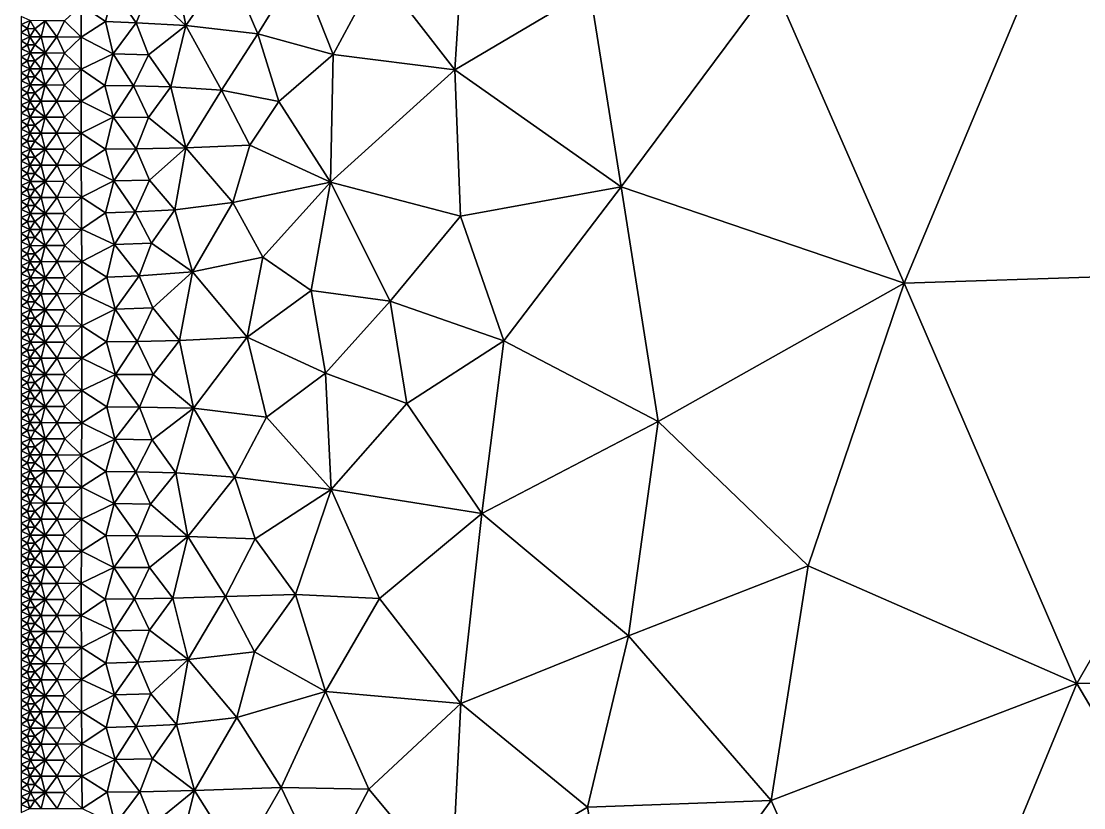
# Model space of a CAD drawing. Header units: metres. Extents: x 1 to 72, y -280 to 0.
# Drawn here: x 1 to 27.46, y -156.78 to -137.2 of the extents above; entities that cross this region are included whole.
import ezdxf

# ---------------------------------------------------------------- set-up
doc = ezdxf.new("R2010")
doc.units = ezdxf.units.M

msp = doc.modelspace()

# ---------------------------------------------------------------- linework, layer by layer
at = {"layer": 'layer', "color": 0}
for points in [[(33.2353, -143.391), (38.5545, -133.067), (27.3435, -133.332)], [(22.9874, -143.724), (27.3435, -133.332), (19.716, -136.249)], [(33.2353, -143.391), (27.3435, -133.332), (22.9874, -143.724)], [(11.7959, -138.409), (12.0885, -133.874), (9.88807, -135.95)], [(15.1628, -136.418), (12.0885, -133.874), (11.7959, -138.409)], [(4.79022, -135.683), (4.18387, -136.454), (5.09993, -137.309)], [(4.79022, -135.683), (5.09993, -137.309), (6.15104, -135.799)], [(6.15104, -135.799), (5.09993, -137.309), (6.89188, -137.519)], [(6.15104, -135.799), (6.89188, -137.519), (7.9174, -135.867)], [(8.77028, -138.026), (7.9174, -135.867), (6.89188, -137.519)], [(8.77028, -138.026), (9.88807, -135.95), (7.9174, -135.867)], [(11.7959, -138.409), (9.88807, -135.95), (8.77028, -138.026)], [(15.9376, -141.326), (19.716, -136.249), (15.1628, -136.418)], [(22.9874, -143.724), (19.716, -136.249), (15.9376, -141.326)], [(3.29766, -136.42), (2.49376, -136.8), (3.09562, -137.212)], [(3.29766, -136.42), (3.09562, -137.212), (3.86385, -137.239)], [(3.29766, -136.42), (3.86385, -137.239), (4.18387, -136.454)], [(4.18387, -136.454), (3.86385, -137.239), (5.09993, -137.309)], [(15.9376, -141.326), (15.1628, -136.418), (11.7959, -138.409)], [(2.49376, -136.8), (2.07561, -137.193), (2.49195, -137.599)], [(2.49376, -136.8), (2.49195, -137.599), (3.09562, -137.212)], [(1, -137.086), (1, -137.286), (1.22543, -137.187)], [(1.22543, -137.187), (1, -137.286), (1.15497, -137.386)], [(1, -137.286), (1, -137.486), (1.15497, -137.386)], [(1.22543, -137.187), (1.15497, -137.386), (1.33675, -137.387)], [(1.22543, -137.187), (1.33675, -137.387), (1.59379, -137.189)], [(1.59379, -137.189), (1.33675, -137.387), (1.49492, -137.588)], [(1.59379, -137.189), (1.49492, -137.588), (1.88914, -137.591)], [(1.59379, -137.189), (1.88914, -137.591), (2.07561, -137.193)], [(2.07561, -137.193), (1.88914, -137.591), (2.49195, -137.599)], [(3.09562, -137.212), (2.49195, -137.599), (3.28856, -138.014)], [(3.09562, -137.212), (3.28856, -138.014), (3.86385, -137.239)], [(3.86385, -137.239), (3.28856, -138.014), (4.16537, -138.04)], [(3.86385, -137.239), (4.16537, -138.04), (5.09993, -137.309)], [(5.09993, -137.309), (4.16537, -138.04), (4.72635, -138.837)], [(5.09993, -137.309), (4.72635, -138.837), (5.99022, -138.919)], [(5.09993, -137.309), (5.99022, -138.919), (6.89188, -137.519)], [(1.15497, -137.386), (1, -137.486), (1.21127, -137.587)], [(1, -137.486), (1, -137.686), (1.21127, -137.587)], [(1.21127, -137.587), (1, -137.686), (1.15489, -137.787)], [(1.21127, -137.587), (1.15489, -137.787), (1.33664, -137.787)], [(1.15497, -137.386), (1.21127, -137.587), (1.33675, -137.387)], [(1.33675, -137.387), (1.21127, -137.587), (1.49492, -137.588)], [(1.21127, -137.587), (1.33664, -137.787), (1.49492, -137.588)], [(1.49492, -137.588), (1.33664, -137.787), (1.59337, -137.989)], [(1.49492, -137.588), (1.59337, -137.989), (1.88914, -137.591)], [(1.88914, -137.591), (1.59337, -137.989), (2.07445, -137.993)], [(1.88914, -137.591), (2.07445, -137.993), (2.49195, -137.599)], [(2.49195, -137.599), (2.07445, -137.993), (2.48927, -138.396)], [(2.49195, -137.599), (2.48927, -138.396), (3.28856, -138.014)], [(6.89188, -137.519), (5.99022, -138.919), (7.41241, -139.197)], [(7.41241, -139.197), (8.77028, -138.026), (6.89188, -137.519)], [(1, -137.686), (1, -137.886), (1.15489, -137.787)], [(1.15489, -137.787), (1, -137.886), (1.22531, -137.987)], [(1.15489, -137.787), (1.22531, -137.987), (1.33664, -137.787)], [(1.33664, -137.787), (1.22531, -137.987), (1.59337, -137.989)], [(1, -137.886), (1, -138.086), (1.22531, -137.987)], [(1.22531, -137.987), (1, -138.086), (1.1549, -138.187)], [(1, -138.086), (1, -138.287), (1.1549, -138.187)], [(1.22531, -137.987), (1.1549, -138.187), (1.33658, -138.188)], [(1.22531, -137.987), (1.33658, -138.188), (1.59337, -137.989)], [(1.59337, -137.989), (1.33658, -138.188), (1.49466, -138.388)], [(1.59337, -137.989), (1.49466, -138.388), (1.88829, -138.391)], [(1.59337, -137.989), (1.88829, -138.391), (2.07445, -137.993)], [(2.07445, -137.993), (1.88829, -138.391), (2.48927, -138.396)], [(3.28856, -138.014), (2.48927, -138.396), (3.07968, -138.801)], [(3.28856, -138.014), (3.07968, -138.801), (3.79502, -138.813)], [(3.28856, -138.014), (3.79502, -138.813), (4.16537, -138.04)], [(4.16537, -138.04), (3.79502, -138.813), (4.72635, -138.837)], [(8.70372, -141.205), (8.77028, -138.026), (7.41241, -139.197)], [(8.70372, -141.205), (11.7959, -138.409), (8.77028, -138.026)], [(1.1549, -138.187), (1, -138.287), (1.21118, -138.387)], [(1, -138.287), (1, -138.487), (1.21118, -138.387)], [(1.21118, -138.387), (1, -138.487), (1.15485, -138.587)], [(1.21118, -138.387), (1.15485, -138.587), (1.33653, -138.588)], [(1.1549, -138.187), (1.21118, -138.387), (1.33658, -138.188)], [(1.33658, -138.188), (1.21118, -138.387), (1.49466, -138.388)], [(1.21118, -138.387), (1.33653, -138.588), (1.49466, -138.388)], [(1.49466, -138.388), (1.33653, -138.588), (1.59318, -138.789)], [(1.49466, -138.388), (1.59318, -138.789), (1.88829, -138.391)], [(1.88829, -138.391), (1.59318, -138.789), (2.07387, -138.791)], [(1.88829, -138.391), (2.07387, -138.791), (2.48927, -138.396)], [(2.48927, -138.396), (2.07387, -138.791), (2.48968, -139.193)], [(2.48927, -138.396), (2.48968, -139.193), (3.07968, -138.801)], [(1, -138.487), (1, -138.687), (1.15485, -138.587)], [(1.15485, -138.587), (1, -138.687), (1.22526, -138.788)], [(1.15485, -138.587), (1.22526, -138.788), (1.33653, -138.588)], [(1.33653, -138.588), (1.22526, -138.788), (1.59318, -138.789)], [(11.9388, -142.056), (11.7959, -138.409), (8.70372, -141.205)], [(11.9388, -142.056), (15.9376, -141.326), (11.7959, -138.409)], [(1, -138.687), (1, -138.887), (1.22526, -138.788)], [(1.22526, -138.788), (1, -138.887), (1.1549, -138.987)], [(1, -138.887), (1, -139.087), (1.1549, -138.987)], [(1.22526, -138.788), (1.1549, -138.987), (1.33656, -138.988)], [(1.22526, -138.788), (1.33656, -138.988), (1.59318, -138.789)], [(1.59318, -138.789), (1.33656, -138.988), (1.49476, -139.188)], [(1.59318, -138.789), (1.49476, -139.188), (1.88848, -139.19)], [(1.59318, -138.789), (1.88848, -139.19), (2.07387, -138.791)], [(2.07387, -138.791), (1.88848, -139.19), (2.48968, -139.193)], [(3.07968, -138.801), (2.48968, -139.193), (3.28957, -139.594)], [(3.07968, -138.801), (3.28957, -139.594), (3.79502, -138.813)], [(3.79502, -138.813), (3.28957, -139.594), (4.16519, -139.596)], [(3.79502, -138.813), (4.16519, -139.596), (4.72635, -138.837)], [(4.72635, -138.837), (4.16519, -139.596), (5.096, -140.35)], [(4.72635, -138.837), (5.096, -140.35), (5.99022, -138.919)], [(5.99022, -138.919), (5.096, -140.35), (6.69587, -140.286)], [(5.99022, -138.919), (6.69587, -140.286), (7.41241, -139.197)], [(1.1549, -138.987), (1, -139.087), (1.21122, -139.188)], [(1, -139.087), (1, -139.287), (1.21122, -139.188)], [(1.21122, -139.188), (1, -139.287), (1.15491, -139.388)], [(1.1549, -138.987), (1.21122, -139.188), (1.33656, -138.988)], [(1.21122, -139.188), (1.15491, -139.388), (1.33667, -139.388)], [(1.33656, -138.988), (1.21122, -139.188), (1.49476, -139.188)], [(1.21122, -139.188), (1.33667, -139.388), (1.49476, -139.188)], [(1.49476, -139.188), (1.33667, -139.388), (1.59361, -139.589)], [(1.49476, -139.188), (1.59361, -139.589), (1.88848, -139.19)], [(1.88848, -139.19), (1.59361, -139.589), (2.07497, -139.59)], [(1.88848, -139.19), (2.07497, -139.59), (2.48968, -139.193)], [(2.48968, -139.193), (2.07497, -139.59), (2.49333, -139.989)], [(2.48968, -139.193), (2.49333, -139.989), (3.28957, -139.594)], [(1, -139.287), (1, -139.488), (1.15491, -139.388)], [(1.15491, -139.388), (1, -139.488), (1.22539, -139.588)], [(1.15491, -139.388), (1.22539, -139.588), (1.33667, -139.388)], [(1.33667, -139.388), (1.22539, -139.588), (1.59361, -139.589)], [(8.70372, -141.205), (7.41241, -139.197), (6.69587, -140.286)], [(1, -139.488), (1, -139.688), (1.22539, -139.588)], [(1.22539, -139.588), (1, -139.688), (1.15499, -139.788)], [(1, -139.688), (1, -139.888), (1.15499, -139.788)], [(1.22539, -139.588), (1.15499, -139.788), (1.33678, -139.788)], [(1.22539, -139.588), (1.33678, -139.788), (1.59361, -139.589)], [(1.59361, -139.589), (1.33678, -139.788), (1.4952, -139.988)], [(1.59361, -139.589), (1.4952, -139.988), (1.88975, -139.989)], [(1.59361, -139.589), (1.88975, -139.989), (2.07497, -139.59)], [(2.07497, -139.59), (1.88975, -139.989), (2.49333, -139.989)], [(3.28957, -139.594), (2.49333, -139.989), (3.09858, -140.385)], [(3.28957, -139.594), (3.09858, -140.385), (3.86608, -140.378)], [(3.28957, -139.594), (3.86608, -140.378), (4.16519, -139.596)], [(4.16519, -139.596), (3.86608, -140.378), (5.096, -140.35)], [(1.15499, -139.788), (1, -139.888), (1.21138, -139.988)], [(1, -139.888), (1, -140.088), (1.21138, -139.988)], [(1.15499, -139.788), (1.21138, -139.988), (1.33678, -139.788)], [(1.33678, -139.788), (1.21138, -139.988), (1.4952, -139.988)], [(1.21138, -139.988), (1, -140.088), (1.15502, -140.188)], [(1, -140.088), (1, -140.288), (1.15502, -140.188)], [(1.15502, -140.188), (1, -140.288), (1.22558, -140.388)], [(1.21138, -139.988), (1.15502, -140.188), (1.33694, -140.188)], [(1.15502, -140.188), (1.22558, -140.388), (1.33694, -140.188)], [(1.21138, -139.988), (1.33694, -140.188), (1.4952, -139.988)], [(1.33694, -140.188), (1.22558, -140.388), (1.59428, -140.388)], [(1.4952, -139.988), (1.33694, -140.188), (1.59428, -140.388)], [(1.4952, -139.988), (1.59428, -140.388), (1.88975, -139.989)], [(1.88975, -139.989), (1.59428, -140.388), (2.07673, -140.388)], [(1.88975, -139.989), (2.07673, -140.388), (2.49333, -139.989)], [(2.49333, -139.989), (2.07673, -140.388), (2.4964, -140.786)], [(2.49333, -139.989), (2.4964, -140.786), (3.09858, -140.385)], [(1, -140.288), (1, -140.488), (1.22558, -140.388)], [(1.22558, -140.388), (1, -140.488), (1.1551, -140.588)], [(1, -140.488), (1, -140.689), (1.1551, -140.588)], [(1.22558, -140.388), (1.1551, -140.588), (1.33704, -140.588)], [(1.22558, -140.388), (1.33704, -140.588), (1.59428, -140.388)], [(1.59428, -140.388), (1.33704, -140.588), (1.4956, -140.788)], [(1.59428, -140.388), (1.4956, -140.788), (1.8909, -140.788)], [(1.59428, -140.388), (1.8909, -140.788), (2.07673, -140.388)], [(2.07673, -140.388), (1.8909, -140.788), (2.4964, -140.786)], [(3.09858, -140.385), (2.4964, -140.786), (3.30376, -141.174)], [(3.09858, -140.385), (3.30376, -141.174), (3.86608, -140.378)], [(3.86608, -140.378), (3.30376, -141.174), (4.19373, -141.155)], [(3.86608, -140.378), (4.19373, -141.155), (5.096, -140.35)], [(5.096, -140.35), (4.19373, -141.155), (4.82223, -141.897)], [(5.096, -140.35), (4.82223, -141.897), (6.26735, -141.717)], [(5.096, -140.35), (6.26735, -141.717), (6.69587, -140.286)], [(6.69587, -140.286), (6.26735, -141.717), (8.70372, -141.205)], [(1.1551, -140.588), (1, -140.689), (1.21152, -140.789)], [(1, -140.689), (1, -140.889), (1.21152, -140.789)], [(1.1551, -140.588), (1.21152, -140.789), (1.33704, -140.588)], [(1.33704, -140.588), (1.21152, -140.789), (1.4956, -140.788)], [(1.21152, -140.789), (1, -140.889), (1.1551, -140.989)], [(1, -140.889), (1, -141.089), (1.1551, -140.989)], [(1.1551, -140.989), (1, -141.089), (1.22572, -141.189)], [(1.21152, -140.789), (1.1551, -140.989), (1.33715, -140.989)], [(1.1551, -140.989), (1.22572, -141.189), (1.33715, -140.989)], [(1.21152, -140.789), (1.33715, -140.989), (1.4956, -140.788)], [(1.33715, -140.989), (1.22572, -141.189), (1.59478, -141.188)], [(1.4956, -140.788), (1.33715, -140.989), (1.59478, -141.188)], [(1.4956, -140.788), (1.59478, -141.188), (1.8909, -140.788)], [(1.8909, -140.788), (1.59478, -141.188), (2.07791, -141.187)], [(1.8909, -140.788), (2.07791, -141.187), (2.4964, -140.786)], [(2.4964, -140.786), (2.07791, -141.187), (2.49803, -141.583)], [(2.4964, -140.786), (2.49803, -141.583), (3.30376, -141.174)], [(1, -141.089), (1, -141.289), (1.22572, -141.189)], [(1.22572, -141.189), (1, -141.289), (1.15517, -141.389)], [(1, -141.289), (1, -141.489), (1.15517, -141.389)], [(1.22572, -141.189), (1.15517, -141.389), (1.33722, -141.389)], [(1.22572, -141.189), (1.33722, -141.389), (1.59478, -141.188)], [(1.59478, -141.188), (1.33722, -141.389), (1.49593, -141.589)], [(1.59478, -141.188), (1.49593, -141.589), (1.89176, -141.587)], [(1.59478, -141.188), (1.89176, -141.587), (2.07791, -141.187)], [(2.07791, -141.187), (1.89176, -141.587), (2.49803, -141.583)], [(3.30376, -141.174), (2.49803, -141.583), (3.10108, -141.973)], [(3.30376, -141.174), (3.10108, -141.973), (3.83812, -141.951)], [(3.30376, -141.174), (3.83812, -141.951), (4.19373, -141.155)], [(4.19373, -141.155), (3.83812, -141.951), (4.82223, -141.897)], [(6.26735, -141.717), (7.01618, -143.075), (8.70372, -141.205)], [(8.22157, -143.903), (8.70372, -141.205), (7.01618, -143.075)], [(10.1867, -144.169), (8.70372, -141.205), (8.22157, -143.903)], [(10.1867, -144.169), (11.9388, -142.056), (8.70372, -141.205)], [(1.15517, -141.389), (1, -141.489), (1.21164, -141.589)], [(1, -141.489), (1, -141.689), (1.21164, -141.589)], [(1.15517, -141.389), (1.21164, -141.589), (1.33722, -141.389)], [(1.33722, -141.389), (1.21164, -141.589), (1.49593, -141.589)], [(13.0182, -145.155), (15.9376, -141.326), (11.9388, -142.056)], [(16.8625, -147.165), (15.9376, -141.326), (13.0182, -145.155)], [(16.8625, -147.165), (22.9874, -143.724), (15.9376, -141.326)], [(1.21164, -141.589), (1, -141.689), (1.15519, -141.789)], [(1, -141.689), (1, -141.89), (1.15519, -141.789)], [(1.15519, -141.789), (1, -141.89), (1.22592, -141.989)], [(1.21164, -141.589), (1.15519, -141.789), (1.33738, -141.789)], [(1.15519, -141.789), (1.22592, -141.989), (1.33738, -141.789)], [(1.21164, -141.589), (1.33738, -141.789), (1.49593, -141.589)], [(1.33738, -141.789), (1.22592, -141.989), (1.59545, -141.988)], [(1.49593, -141.589), (1.33738, -141.789), (1.59545, -141.988)], [(1.49593, -141.589), (1.59545, -141.988), (1.89176, -141.587)], [(1.89176, -141.587), (1.59545, -141.988), (2.07956, -141.986)], [(1.89176, -141.587), (2.07956, -141.986), (2.49803, -141.583)], [(2.49803, -141.583), (2.07956, -141.986), (2.50282, -142.381)], [(2.49803, -141.583), (2.50282, -142.381), (3.10108, -141.973)], [(4.82223, -141.897), (5.26721, -143.443), (6.26735, -141.717)], [(6.26735, -141.717), (5.26721, -143.443), (7.01618, -143.075)], [(1, -141.89), (1, -142.09), (1.22592, -141.989)], [(1.22592, -141.989), (1, -142.09), (1.15529, -142.19)], [(1, -142.09), (1, -142.29), (1.15529, -142.19)], [(1.22592, -141.989), (1.15529, -142.19), (1.33753, -142.189)], [(1.22592, -141.989), (1.33753, -142.189), (1.59545, -141.988)], [(1.59545, -141.988), (1.33753, -142.189), (1.49654, -142.389)], [(1.59545, -141.988), (1.49654, -142.389), (1.89353, -142.387)], [(1.59545, -141.988), (1.89353, -142.387), (2.07956, -141.986)], [(2.07956, -141.986), (1.89353, -142.387), (2.50282, -142.381)], [(3.10108, -141.973), (2.50282, -142.381), (3.32662, -142.762)], [(3.10108, -141.973), (3.32662, -142.762), (3.83812, -141.951)], [(3.83812, -141.951), (3.32662, -142.762), (4.24325, -142.725)], [(3.83812, -141.951), (4.24325, -142.725), (4.82223, -141.897)], [(4.82223, -141.897), (4.24325, -142.725), (5.26721, -143.443)], [(13.0182, -145.155), (11.9388, -142.056), (10.1867, -144.169)], [(1.15529, -142.19), (1, -142.29), (1.21187, -142.39)], [(1, -142.29), (1, -142.49), (1.21187, -142.39)], [(1.15529, -142.19), (1.21187, -142.39), (1.33753, -142.189)], [(1.33753, -142.189), (1.21187, -142.39), (1.49654, -142.389)], [(1.21187, -142.39), (1, -142.49), (1.15536, -142.59)], [(1, -142.49), (1, -142.69), (1.15536, -142.59)], [(1.15536, -142.59), (1, -142.69), (1.22623, -142.79)], [(1.21187, -142.39), (1.15536, -142.59), (1.33779, -142.59)], [(1.15536, -142.59), (1.22623, -142.79), (1.33779, -142.59)], [(1.21187, -142.39), (1.33779, -142.59), (1.49654, -142.389)], [(1.33779, -142.59), (1.22623, -142.79), (1.59651, -142.789)], [(1.49654, -142.389), (1.33779, -142.59), (1.59651, -142.789)], [(1.49654, -142.389), (1.59651, -142.789), (1.89353, -142.387)], [(1.89353, -142.387), (1.59651, -142.789), (2.08234, -142.786)], [(1.89353, -142.387), (2.08234, -142.786), (2.50282, -142.381)], [(2.50282, -142.381), (2.08234, -142.786), (2.5087, -143.181)], [(2.50282, -142.381), (2.5087, -143.181), (3.32662, -142.762)], [(1, -142.69), (1, -142.89), (1.22623, -142.79)], [(1.22623, -142.79), (1, -142.89), (1.15546, -142.99)], [(1, -142.89), (1, -143.09), (1.15546, -142.99)], [(1.22623, -142.79), (1.15546, -142.99), (1.33797, -142.99)], [(1.22623, -142.79), (1.33797, -142.99), (1.59651, -142.789)], [(1.59651, -142.789), (1.33797, -142.99), (1.49726, -143.19)], [(1.59651, -142.789), (1.49726, -143.19), (1.89565, -143.187)], [(1.59651, -142.789), (1.89565, -143.187), (2.08234, -142.786)], [(2.08234, -142.786), (1.89565, -143.187), (2.5087, -143.181)], [(3.32662, -142.762), (2.5087, -143.181), (3.1303, -143.571)], [(3.32662, -142.762), (3.1303, -143.571), (3.93543, -143.539)], [(3.32662, -142.762), (3.93543, -143.539), (4.24325, -142.725)], [(4.24325, -142.725), (3.93543, -143.539), (5.26721, -143.443)], [(1.15546, -142.99), (1, -143.09), (1.21212, -143.19)], [(1, -143.09), (1, -143.291), (1.21212, -143.19)], [(1.15546, -142.99), (1.21212, -143.19), (1.33797, -142.99)], [(1.33797, -142.99), (1.21212, -143.19), (1.49726, -143.19)], [(5.26721, -143.443), (6.63007, -145.064), (7.01618, -143.075)], [(7.01618, -143.075), (6.63007, -145.064), (8.22157, -143.903)], [(1.21212, -143.19), (1, -143.291), (1.15551, -143.391)], [(1, -143.291), (1, -143.491), (1.15551, -143.391)], [(1.15551, -143.391), (1, -143.491), (1.22648, -143.59)], [(1.21212, -143.19), (1.15551, -143.391), (1.33817, -143.39)], [(1.15551, -143.391), (1.22648, -143.59), (1.33817, -143.39)], [(1.21212, -143.19), (1.33817, -143.39), (1.49726, -143.19)], [(1.33817, -143.39), (1.22648, -143.59), (1.59738, -143.589)], [(1.49726, -143.19), (1.33817, -143.39), (1.59738, -143.589)], [(1.49726, -143.19), (1.59738, -143.589), (1.89565, -143.187)], [(1.89565, -143.187), (1.59738, -143.589), (2.08467, -143.587)], [(1.89565, -143.187), (2.08467, -143.587), (2.5087, -143.181)], [(2.5087, -143.181), (2.08467, -143.587), (2.5119, -143.983)], [(2.5087, -143.181), (2.5119, -143.983), (3.1303, -143.571)], [(27.2936, -153.689), (33.2353, -143.391), (22.9874, -143.724)], [(38.5166, -153.418), (33.2353, -143.391), (27.2936, -153.689)], [(1, -143.491), (1, -143.691), (1.22648, -143.59)], [(1.22648, -143.59), (1, -143.691), (1.15557, -143.791)], [(1, -143.691), (1, -143.891), (1.15557, -143.791)], [(1.22648, -143.59), (1.15557, -143.791), (1.33826, -143.791)], [(1.22648, -143.59), (1.33826, -143.791), (1.59738, -143.589)], [(1.59738, -143.589), (1.33826, -143.791), (1.49762, -143.99)], [(1.59738, -143.589), (1.49762, -143.99), (1.8968, -143.989)], [(1.59738, -143.589), (1.8968, -143.989), (2.08467, -143.587)], [(2.08467, -143.587), (1.8968, -143.989), (2.5119, -143.983)], [(3.1303, -143.571), (2.5119, -143.983), (3.3426, -144.371)], [(3.1303, -143.571), (3.3426, -144.371), (3.93543, -143.539)], [(3.93543, -143.539), (3.3426, -144.371), (4.27714, -144.341)], [(3.93543, -143.539), (4.27714, -144.341), (5.26721, -143.443)], [(5.26721, -143.443), (4.27714, -144.341), (4.93872, -145.148)], [(5.26721, -143.443), (4.93872, -145.148), (6.63007, -145.064)], [(1.15557, -143.791), (1, -143.891), (1.21225, -143.991)], [(1, -143.891), (1, -144.091), (1.21225, -143.991)], [(1.15557, -143.791), (1.21225, -143.991), (1.33826, -143.791)], [(1.33826, -143.791), (1.21225, -143.991), (1.49762, -143.99)], [(8.57939, -145.965), (8.22157, -143.903), (6.63007, -145.064)], [(8.57939, -145.965), (10.1867, -144.169), (8.22157, -143.903)], [(20.5977, -150.763), (22.9874, -143.724), (16.8625, -147.165)], [(27.2936, -153.689), (22.9874, -143.724), (20.5977, -150.763)], [(1.21225, -143.991), (1, -144.091), (1.15556, -144.191)], [(1, -144.091), (1, -144.291), (1.15556, -144.191)], [(1.15556, -144.191), (1, -144.291), (1.22654, -144.391)], [(1.21225, -143.991), (1.15556, -144.191), (1.3383, -144.191)], [(1.15556, -144.191), (1.22654, -144.391), (1.3383, -144.191)], [(1.21225, -143.991), (1.3383, -144.191), (1.49762, -143.99)], [(1.3383, -144.191), (1.22654, -144.391), (1.59762, -144.391)], [(1.49762, -143.99), (1.3383, -144.191), (1.59762, -144.391)], [(1.49762, -143.99), (1.59762, -144.391), (1.8968, -143.989)], [(1.8968, -143.989), (1.59762, -144.391), (2.08526, -144.389)], [(1.8968, -143.989), (2.08526, -144.389), (2.5119, -143.983)], [(2.5119, -143.983), (2.08526, -144.389), (2.51129, -144.788)], [(2.5119, -143.983), (2.51129, -144.788), (3.3426, -144.371)], [(10.6053, -146.722), (10.1867, -144.169), (8.57939, -145.965)], [(10.6053, -146.722), (13.0182, -145.155), (10.1867, -144.169)], [(1, -144.291), (1, -144.492), (1.22654, -144.391)], [(1.22654, -144.391), (1, -144.492), (1.15558, -144.592)], [(1.22654, -144.391), (1.15558, -144.592), (1.33829, -144.591)], [(1.22654, -144.391), (1.33829, -144.591), (1.59762, -144.391)], [(1.59762, -144.391), (1.33829, -144.591), (1.49759, -144.792)], [(1.59762, -144.391), (1.49759, -144.792), (1.89676, -144.791)], [(1.59762, -144.391), (1.89676, -144.791), (2.08526, -144.389)], [(2.08526, -144.389), (1.89676, -144.791), (2.51129, -144.788)], [(3.3426, -144.371), (2.51129, -144.788), (3.12388, -145.187)], [(3.3426, -144.371), (3.12388, -145.187), (3.88847, -145.176)], [(3.3426, -144.371), (3.88847, -145.176), (4.27714, -144.341)], [(4.27714, -144.341), (3.88847, -145.176), (4.93872, -145.148)], [(1, -144.492), (1, -144.692), (1.15558, -144.592)], [(1.15558, -144.592), (1, -144.692), (1.21224, -144.792)], [(1, -144.692), (1, -144.892), (1.21224, -144.792)], [(1.15558, -144.592), (1.21224, -144.792), (1.33829, -144.591)], [(1.33829, -144.591), (1.21224, -144.792), (1.49759, -144.792)], [(1.21224, -144.792), (1, -144.892), (1.15555, -144.992)], [(1, -144.892), (1, -145.092), (1.15555, -144.992)], [(1.15555, -144.992), (1, -145.092), (1.22653, -145.192)], [(1.21224, -144.792), (1.15555, -144.992), (1.33828, -144.992)], [(1.15555, -144.992), (1.22653, -145.192), (1.33828, -144.992)], [(1.21224, -144.792), (1.33828, -144.992), (1.49759, -144.792)], [(1.33828, -144.992), (1.22653, -145.192), (1.5976, -145.192)], [(1.49759, -144.792), (1.33828, -144.992), (1.5976, -145.192)], [(1.49759, -144.792), (1.5976, -145.192), (1.89676, -144.791)], [(1.89676, -144.791), (1.5976, -145.192), (2.08516, -145.192)], [(1.89676, -144.791), (2.08516, -145.192), (2.51129, -144.788)], [(2.51129, -144.788), (2.08516, -145.192), (2.51168, -145.593)], [(2.51129, -144.788), (2.51168, -145.593), (3.12388, -145.187)], [(1, -145.092), (1, -145.292), (1.22653, -145.192)], [(1.22653, -145.192), (1, -145.292), (1.15557, -145.392)], [(1.22653, -145.192), (1.15557, -145.392), (1.33829, -145.392)], [(1.22653, -145.192), (1.33829, -145.392), (1.5976, -145.192)], [(1.5976, -145.192), (1.33829, -145.392), (1.49763, -145.593)], [(1.5976, -145.192), (1.49763, -145.593), (1.89688, -145.593)], [(1.5976, -145.192), (1.89688, -145.593), (2.08516, -145.192)], [(2.08516, -145.192), (1.89688, -145.593), (2.51168, -145.593)], [(3.12388, -145.187), (2.51168, -145.593), (3.34514, -145.996)], [(3.12388, -145.187), (3.34514, -145.996), (3.88847, -145.176)], [(3.88847, -145.176), (3.34514, -145.996), (4.28367, -145.997)], [(3.88847, -145.176), (4.28367, -145.997), (4.93872, -145.148)], [(4.93872, -145.148), (4.28367, -145.997), (5.29123, -146.839)], [(4.93872, -145.148), (5.29123, -146.839), (6.63007, -145.064)], [(6.63007, -145.064), (5.29123, -146.839), (7.10632, -147.058)], [(6.63007, -145.064), (7.10632, -147.058), (8.57939, -145.965)], [(12.4678, -149.456), (13.0182, -145.155), (10.6053, -146.722)], [(12.4678, -149.456), (16.8625, -147.165), (13.0182, -145.155)], [(1, -145.292), (1, -145.492), (1.15557, -145.392)], [(1.15557, -145.392), (1, -145.492), (1.21225, -145.593)], [(1, -145.492), (1, -145.693), (1.21225, -145.593)], [(1.15557, -145.392), (1.21225, -145.593), (1.33829, -145.392)], [(1.33829, -145.392), (1.21225, -145.593), (1.49763, -145.593)], [(1.21225, -145.593), (1, -145.693), (1.15557, -145.793)], [(1, -145.693), (1, -145.893), (1.15557, -145.793)], [(1.15557, -145.793), (1, -145.893), (1.22656, -145.993)], [(1.21225, -145.593), (1.15557, -145.793), (1.33832, -145.793)], [(1.15557, -145.793), (1.22656, -145.993), (1.33832, -145.793)], [(1.21225, -145.593), (1.33832, -145.793), (1.49763, -145.593)], [(1.33832, -145.793), (1.22656, -145.993), (1.59771, -145.994)], [(1.49763, -145.593), (1.33832, -145.793), (1.59771, -145.994)], [(1.49763, -145.593), (1.59771, -145.994), (1.89688, -145.593)], [(1.89688, -145.593), (1.59771, -145.994), (2.08554, -145.995)], [(1.89688, -145.593), (2.08554, -145.995), (2.51168, -145.593)], [(2.51168, -145.593), (2.08554, -145.995), (2.5127, -146.397)], [(2.51168, -145.593), (2.5127, -146.397), (3.34514, -145.996)], [(1, -145.893), (1, -146.093), (1.22656, -145.993)], [(1.22656, -145.993), (1, -146.093), (1.15559, -146.193)], [(1.22656, -145.993), (1.15559, -146.193), (1.33833, -146.193)], [(1.22656, -145.993), (1.33833, -146.193), (1.59771, -145.994)], [(1.59771, -145.994), (1.33833, -146.193), (1.49765, -146.394)], [(1.59771, -145.994), (1.49765, -146.394), (1.89705, -146.395)], [(1.59771, -145.994), (1.89705, -146.395), (2.08554, -145.995)], [(2.08554, -145.995), (1.89705, -146.395), (2.5127, -146.397)], [(3.34514, -145.996), (2.5127, -146.397), (3.13307, -146.804)], [(3.34514, -145.996), (3.13307, -146.804), (3.9443, -146.812)], [(3.34514, -145.996), (3.9443, -146.812), (4.28367, -145.997)], [(4.28367, -145.997), (3.9443, -146.812), (5.29123, -146.839)], [(8.71512, -148.86), (8.57939, -145.965), (7.10632, -147.058)], [(8.71512, -148.86), (10.6053, -146.722), (8.57939, -145.965)], [(1, -146.093), (1, -146.293), (1.15559, -146.193)], [(1.15559, -146.193), (1, -146.293), (1.21226, -146.393)], [(1, -146.293), (1, -146.493), (1.21226, -146.393)], [(1.15559, -146.193), (1.21226, -146.393), (1.33833, -146.193)], [(1.33833, -146.193), (1.21226, -146.393), (1.49765, -146.394)], [(1.21226, -146.393), (1, -146.493), (1.15555, -146.594)], [(1, -146.493), (1, -146.693), (1.15555, -146.594)], [(1.15555, -146.594), (1, -146.693), (1.22649, -146.794)], [(1.21226, -146.393), (1.15555, -146.594), (1.33828, -146.594)], [(1.15555, -146.594), (1.22649, -146.794), (1.33828, -146.594)], [(1.21226, -146.393), (1.33828, -146.594), (1.49765, -146.394)], [(1.33828, -146.594), (1.22649, -146.794), (1.59748, -146.795)], [(1.49765, -146.394), (1.33828, -146.594), (1.59748, -146.795)], [(1.49765, -146.394), (1.59748, -146.795), (1.89705, -146.395)], [(1.89705, -146.395), (1.59748, -146.795), (2.08508, -146.797)], [(1.89705, -146.395), (2.08508, -146.797), (2.5127, -146.397)], [(2.5127, -146.397), (2.08508, -146.797), (2.50993, -147.201)], [(2.5127, -146.397), (2.50993, -147.201), (3.13307, -146.804)], [(1, -146.693), (1, -146.894), (1.22649, -146.794)], [(1.22649, -146.794), (1, -146.894), (1.15553, -146.994)], [(1.22649, -146.794), (1.15553, -146.994), (1.33818, -146.994)], [(1.22649, -146.794), (1.33818, -146.994), (1.59748, -146.795)], [(1.59748, -146.795), (1.33818, -146.994), (1.49726, -147.195)], [(1.59748, -146.795), (1.49726, -147.195), (1.896, -147.197)], [(1.59748, -146.795), (1.896, -147.197), (2.08508, -146.797)], [(2.08508, -146.797), (1.896, -147.197), (2.50993, -147.201)], [(3.13307, -146.804), (2.50993, -147.201), (3.33256, -147.61)], [(3.13307, -146.804), (3.33256, -147.61), (3.9443, -146.812)], [(3.9443, -146.812), (3.33256, -147.61), (4.2573, -147.626)], [(3.9443, -146.812), (4.2573, -147.626), (5.29123, -146.839)], [(5.29123, -146.839), (4.2573, -147.626), (4.84896, -148.447)], [(5.29123, -146.839), (4.84896, -148.447), (6.32282, -148.553)], [(5.29123, -146.839), (6.32282, -148.553), (7.10632, -147.058)], [(12.4678, -149.456), (10.6053, -146.722), (8.71512, -148.86)], [(1, -146.894), (1, -147.094), (1.15553, -146.994)], [(1.15553, -146.994), (1, -147.094), (1.21211, -147.194)], [(1, -147.094), (1, -147.294), (1.21211, -147.194)], [(1.15553, -146.994), (1.21211, -147.194), (1.33818, -146.994)], [(1.33818, -146.994), (1.21211, -147.194), (1.49726, -147.195)], [(7.10632, -147.058), (6.32282, -148.553), (8.71512, -148.86)], [(1.21211, -147.194), (1, -147.294), (1.15542, -147.394)], [(1, -147.294), (1, -147.494), (1.15542, -147.394)], [(1.15542, -147.394), (1, -147.494), (1.22624, -147.595)], [(1.21211, -147.194), (1.15542, -147.394), (1.33798, -147.395)], [(1.15542, -147.394), (1.22624, -147.595), (1.33798, -147.395)], [(1.21211, -147.194), (1.33798, -147.395), (1.49726, -147.195)], [(1.33798, -147.395), (1.22624, -147.595), (1.59664, -147.596)], [(1.49726, -147.195), (1.33798, -147.395), (1.59664, -147.596)], [(1.49726, -147.195), (1.59664, -147.596), (1.896, -147.197)], [(1.896, -147.197), (1.59664, -147.596), (2.0829, -147.598)], [(1.896, -147.197), (2.0829, -147.598), (2.50993, -147.201)], [(2.50993, -147.201), (2.0829, -147.598), (2.5045, -148.002)], [(2.50993, -147.201), (2.5045, -148.002), (3.33256, -147.61)], [(16.1258, -152.503), (16.8625, -147.165), (12.4678, -149.456)], [(20.5977, -150.763), (16.8625, -147.165), (16.1258, -152.503)], [(1, -147.494), (1, -147.694), (1.22624, -147.595)], [(1.22624, -147.595), (1, -147.694), (1.15537, -147.795)], [(1.22624, -147.595), (1.15537, -147.795), (1.33781, -147.795)], [(1.22624, -147.595), (1.33781, -147.795), (1.59664, -147.596)], [(1.59664, -147.596), (1.33781, -147.795), (1.49658, -147.996)], [(1.59664, -147.596), (1.49658, -147.996), (1.89405, -147.998)], [(1.59664, -147.596), (1.89405, -147.998), (2.0829, -147.598)], [(2.0829, -147.598), (1.89405, -147.998), (2.5045, -148.002)], [(3.33256, -147.61), (2.5045, -148.002), (3.10592, -148.408)], [(3.33256, -147.61), (3.10592, -148.408), (3.8511, -148.42)], [(3.33256, -147.61), (3.8511, -148.42), (4.2573, -147.626)], [(4.2573, -147.626), (3.8511, -148.42), (4.84896, -148.447)], [(1, -147.694), (1, -147.894), (1.15537, -147.795)], [(1.15537, -147.795), (1, -147.894), (1.21187, -147.995)], [(1, -147.894), (1, -148.094), (1.21187, -147.995)], [(1.15537, -147.795), (1.21187, -147.995), (1.33781, -147.795)], [(1.33781, -147.795), (1.21187, -147.995), (1.49658, -147.996)], [(1.21187, -147.995), (1, -148.094), (1.15526, -148.195)], [(1, -148.094), (1, -148.295), (1.15526, -148.195)], [(1.21187, -147.995), (1.15526, -148.195), (1.33758, -148.195)], [(1.21187, -147.995), (1.33758, -148.195), (1.49658, -147.996)], [(1.49658, -147.996), (1.33758, -148.195), (1.59573, -148.396)], [(1.49658, -147.996), (1.59573, -148.396), (1.89405, -147.998)], [(1.89405, -147.998), (1.59573, -148.396), (2.08047, -148.399)], [(1.89405, -147.998), (2.08047, -148.399), (2.5045, -148.002)], [(2.5045, -148.002), (2.08047, -148.399), (2.50061, -148.802)], [(2.5045, -148.002), (2.50061, -148.802), (3.10592, -148.408)], [(1.15526, -148.195), (1, -148.295), (1.22598, -148.395)], [(1, -148.295), (1, -148.495), (1.22598, -148.395)], [(1.22598, -148.395), (1, -148.495), (1.15524, -148.595)], [(1.22598, -148.395), (1.15524, -148.595), (1.33747, -148.596)], [(1.15526, -148.195), (1.22598, -148.395), (1.33758, -148.195)], [(1.33758, -148.195), (1.22598, -148.395), (1.59573, -148.396)], [(1.22598, -148.395), (1.33747, -148.596), (1.59573, -148.396)], [(1.59573, -148.396), (1.33747, -148.596), (1.49612, -148.796)], [(1.59573, -148.396), (1.49612, -148.796), (1.89264, -148.798)], [(1.59573, -148.396), (1.89264, -148.798), (2.08047, -148.399)], [(2.08047, -148.399), (1.89264, -148.798), (2.50061, -148.802)], [(3.10592, -148.408), (2.50061, -148.802), (3.31369, -149.209)], [(3.10592, -148.408), (3.31369, -149.209), (3.8511, -148.42)], [(3.8511, -148.42), (3.31369, -149.209), (4.21578, -149.222)], [(3.8511, -148.42), (4.21578, -149.222), (4.84896, -148.447)], [(4.84896, -148.447), (4.21578, -149.222), (5.1473, -150.026)], [(4.84896, -148.447), (5.1473, -150.026), (6.32282, -148.553)], [(1, -148.495), (1, -148.695), (1.15524, -148.595)], [(1.15524, -148.595), (1, -148.695), (1.21171, -148.795)], [(1, -148.695), (1, -148.895), (1.21171, -148.795)], [(1.15524, -148.595), (1.21171, -148.795), (1.33747, -148.596)], [(1.33747, -148.596), (1.21171, -148.795), (1.49612, -148.796)], [(6.32282, -148.553), (5.1473, -150.026), (6.82355, -150.087)], [(6.32282, -148.553), (6.82355, -150.087), (8.71512, -148.86)], [(1.21171, -148.795), (1, -148.895), (1.15518, -148.995)], [(1, -148.895), (1, -149.095), (1.15518, -148.995)], [(1.21171, -148.795), (1.15518, -148.995), (1.33737, -148.996)], [(1.21171, -148.795), (1.33737, -148.996), (1.49612, -148.796)], [(1.49612, -148.796), (1.33737, -148.996), (1.59528, -149.197)], [(1.49612, -148.796), (1.59528, -149.197), (1.89264, -148.798)], [(1.89264, -148.798), (1.59528, -149.197), (2.07935, -149.199)], [(1.89264, -148.798), (2.07935, -149.199), (2.50061, -148.802)], [(2.50061, -148.802), (2.07935, -149.199), (2.49996, -149.601)], [(2.50061, -148.802), (2.49996, -149.601), (3.31369, -149.209)], [(7.82731, -151.472), (8.71512, -148.86), (6.82355, -150.087)], [(9.92028, -151.572), (8.71512, -148.86), (7.82731, -151.472)], [(9.92028, -151.572), (12.4678, -149.456), (8.71512, -148.86)], [(1.15518, -148.995), (1, -149.095), (1.22585, -149.196)], [(1, -149.095), (1, -149.295), (1.22585, -149.196)], [(1.22585, -149.196), (1, -149.295), (1.1552, -149.396)], [(1.15518, -148.995), (1.22585, -149.196), (1.33737, -148.996)], [(1.22585, -149.196), (1.1552, -149.396), (1.33734, -149.396)], [(1.33737, -148.996), (1.22585, -149.196), (1.59528, -149.197)], [(1.22585, -149.196), (1.33734, -149.396), (1.59528, -149.197)], [(1.59528, -149.197), (1.33734, -149.396), (1.49595, -149.597)], [(1.59528, -149.197), (1.49595, -149.597), (1.89218, -149.598)], [(1.59528, -149.197), (1.89218, -149.598), (2.07935, -149.199)], [(2.07935, -149.199), (1.89218, -149.598), (2.49996, -149.601)], [(3.31369, -149.209), (2.49996, -149.601), (3.10719, -150.003)], [(3.31369, -149.209), (3.10719, -150.003), (3.88696, -150.01)], [(3.31369, -149.209), (3.88696, -150.01), (4.21578, -149.222)], [(4.21578, -149.222), (3.88696, -150.01), (5.1473, -150.026)], [(1, -149.295), (1, -149.496), (1.1552, -149.396)], [(1.1552, -149.396), (1, -149.496), (1.21164, -149.596)], [(1, -149.496), (1, -149.696), (1.21164, -149.596)], [(1.1552, -149.396), (1.21164, -149.596), (1.33734, -149.396)], [(1.33734, -149.396), (1.21164, -149.596), (1.49595, -149.597)], [(11.9512, -154.186), (12.4678, -149.456), (9.92028, -151.572)], [(16.1258, -152.503), (12.4678, -149.456), (11.9512, -154.186)], [(1.21164, -149.596), (1, -149.696), (1.15515, -149.796)], [(1, -149.696), (1, -149.896), (1.15515, -149.796)], [(1.21164, -149.596), (1.15515, -149.796), (1.33728, -149.796)], [(1.21164, -149.596), (1.33728, -149.796), (1.49595, -149.597)], [(1.49595, -149.597), (1.33728, -149.796), (1.59499, -149.997)], [(1.49595, -149.597), (1.59499, -149.997), (1.89218, -149.598)], [(1.89218, -149.598), (1.59499, -149.997), (2.07868, -149.998)], [(1.89218, -149.598), (2.07868, -149.998), (2.49996, -149.601)], [(2.49996, -149.601), (2.07868, -149.998), (2.49782, -150.399)], [(2.49996, -149.601), (2.49782, -150.399), (3.10719, -150.003)], [(1.15515, -149.796), (1, -149.896), (1.22577, -149.996)], [(1, -149.896), (1, -150.096), (1.22577, -149.996)], [(1.22577, -149.996), (1, -150.096), (1.15515, -150.196)], [(1.15515, -149.796), (1.22577, -149.996), (1.33728, -149.796)], [(1.22577, -149.996), (1.15515, -150.196), (1.33721, -150.197)], [(1.33728, -149.796), (1.22577, -149.996), (1.59499, -149.997)], [(1.22577, -149.996), (1.33721, -150.197), (1.59499, -149.997)], [(1.59499, -149.997), (1.33721, -150.197), (1.49569, -150.397)], [(1.59499, -149.997), (1.49569, -150.397), (1.8914, -150.398)], [(1.59499, -149.997), (1.8914, -150.398), (2.07868, -149.998)], [(2.07868, -149.998), (1.8914, -150.398), (2.49782, -150.399)], [(3.10719, -150.003), (2.49782, -150.399), (3.30304, -150.798)], [(3.10719, -150.003), (3.30304, -150.798), (3.88696, -150.01)], [(3.88696, -150.01), (3.30304, -150.798), (4.19333, -150.798)], [(3.88696, -150.01), (4.19333, -150.798), (5.1473, -150.026)], [(5.1473, -150.026), (4.19333, -150.798), (4.77194, -151.566)], [(5.1473, -150.026), (4.77194, -151.566), (6.09044, -151.526)], [(5.1473, -150.026), (6.09044, -151.526), (6.82355, -150.087)], [(1, -150.096), (1, -150.296), (1.15515, -150.196)], [(1.15515, -150.196), (1, -150.296), (1.21155, -150.397)], [(1, -150.296), (1, -150.496), (1.21155, -150.397)], [(1.15515, -150.196), (1.21155, -150.397), (1.33721, -150.197)], [(1.33721, -150.197), (1.21155, -150.397), (1.49569, -150.397)], [(6.82355, -150.087), (6.09044, -151.526), (7.82731, -151.472)], [(1.21155, -150.397), (1, -150.496), (1.15507, -150.597)], [(1, -150.496), (1, -150.697), (1.15507, -150.597)], [(1.21155, -150.397), (1.15507, -150.597), (1.3371, -150.597)], [(1.21155, -150.397), (1.3371, -150.597), (1.49569, -150.397)], [(1.49569, -150.397), (1.3371, -150.597), (1.59452, -150.797)], [(1.49569, -150.397), (1.59452, -150.797), (1.8914, -150.398)], [(1.8914, -150.398), (1.59452, -150.797), (2.07739, -150.797)], [(1.8914, -150.398), (2.07739, -150.797), (2.49782, -150.399)], [(2.49782, -150.399), (2.07739, -150.797), (2.49503, -151.196)], [(2.49782, -150.399), (2.49503, -151.196), (3.30304, -150.798)], [(1.15507, -150.597), (1, -150.697), (1.22564, -150.797)], [(1, -150.697), (1, -150.897), (1.22564, -150.797)], [(1.22564, -150.797), (1, -150.897), (1.15508, -150.997)], [(1.15507, -150.597), (1.22564, -150.797), (1.3371, -150.597)], [(1.22564, -150.797), (1.15508, -150.997), (1.33703, -150.997)], [(1.3371, -150.597), (1.22564, -150.797), (1.59452, -150.797)], [(1.22564, -150.797), (1.33703, -150.997), (1.59452, -150.797)], [(1.59452, -150.797), (1.33703, -150.997), (1.49542, -151.197)], [(1.59452, -150.797), (1.49542, -151.197), (1.89051, -151.197)], [(1.59452, -150.797), (1.89051, -151.197), (2.07739, -150.797)], [(2.07739, -150.797), (1.89051, -151.197), (2.49503, -151.196)], [(3.30304, -150.798), (2.49503, -151.196), (3.09084, -151.592)], [(3.30304, -150.798), (3.09084, -151.592), (3.81739, -151.584)], [(3.30304, -150.798), (3.81739, -151.584), (4.19333, -150.798)], [(4.19333, -150.798), (3.81739, -151.584), (4.77194, -151.566)], [(19.6763, -156.6), (20.5977, -150.763), (16.1258, -152.503)], [(19.6763, -156.6), (27.2936, -153.689), (20.5977, -150.763)], [(1, -150.897), (1, -151.097), (1.15508, -150.997)], [(1.15508, -150.997), (1, -151.097), (1.21145, -151.197)], [(1, -151.097), (1, -151.297), (1.21145, -151.197)], [(1.15508, -150.997), (1.21145, -151.197), (1.33703, -150.997)], [(1.33703, -150.997), (1.21145, -151.197), (1.49542, -151.197)], [(1.21145, -151.197), (1, -151.297), (1.15503, -151.397)], [(1, -151.297), (1, -151.497), (1.15503, -151.397)], [(1.21145, -151.197), (1.15503, -151.397), (1.33698, -151.397)], [(1.21145, -151.197), (1.33698, -151.397), (1.49542, -151.197)], [(1.49542, -151.197), (1.33698, -151.397), (1.59434, -151.597)], [(1.49542, -151.197), (1.59434, -151.597), (1.89051, -151.197)], [(1.89051, -151.197), (1.59434, -151.597), (2.07682, -151.596)], [(1.89051, -151.197), (2.07682, -151.596), (2.49503, -151.196)], [(2.49503, -151.196), (2.07682, -151.596), (2.49559, -151.993)], [(2.49503, -151.196), (2.49559, -151.993), (3.09084, -151.592)], [(1.15503, -151.397), (1, -151.497), (1.22559, -151.597)], [(1, -151.497), (1, -151.697), (1.22559, -151.597)], [(1.22559, -151.597), (1, -151.697), (1.15508, -151.797)], [(1.15503, -151.397), (1.22559, -151.597), (1.33698, -151.397)], [(1.22559, -151.597), (1.15508, -151.797), (1.33701, -151.797)], [(1.33698, -151.397), (1.22559, -151.597), (1.59434, -151.597)], [(1.22559, -151.597), (1.33701, -151.797), (1.59434, -151.597)], [(1.59434, -151.597), (1.33701, -151.797), (1.49553, -151.997)], [(1.59434, -151.597), (1.49553, -151.997), (1.89075, -151.996)], [(1.59434, -151.597), (1.89075, -151.996), (2.07682, -151.596)], [(2.07682, -151.596), (1.89075, -151.996), (2.49559, -151.993)], [(3.09084, -151.592), (2.49559, -151.993), (3.30489, -152.381)], [(3.09084, -151.592), (3.30489, -152.381), (3.81739, -151.584)], [(3.81739, -151.584), (3.30489, -152.381), (4.19602, -152.36)], [(3.81739, -151.584), (4.19602, -152.36), (4.77194, -151.566)], [(4.77194, -151.566), (4.19602, -152.36), (5.15513, -153.091)], [(4.77194, -151.566), (5.15513, -153.091), (6.09044, -151.526)], [(6.09044, -151.526), (5.15513, -153.091), (6.80605, -152.904)], [(6.09044, -151.526), (6.80605, -152.904), (7.82731, -151.472)], [(8.57832, -153.892), (7.82731, -151.472), (6.80605, -152.904)], [(8.57832, -153.892), (9.92028, -151.572), (7.82731, -151.472)], [(11.9512, -154.186), (9.92028, -151.572), (8.57832, -153.892)], [(1, -151.697), (1, -151.898), (1.15508, -151.797)], [(1.15508, -151.797), (1, -151.898), (1.2115, -151.997)], [(1.15508, -151.797), (1.2115, -151.997), (1.33701, -151.797)], [(1.33701, -151.797), (1.2115, -151.997), (1.49553, -151.997)], [(1, -151.898), (1, -152.098), (1.2115, -151.997)], [(1.2115, -151.997), (1, -152.098), (1.15509, -152.198)], [(1, -152.098), (1, -152.298), (1.15509, -152.198)], [(1.2115, -151.997), (1.15509, -152.198), (1.33713, -152.197)], [(1.2115, -151.997), (1.33713, -152.197), (1.49553, -151.997)], [(1.49553, -151.997), (1.33713, -152.197), (1.5948, -152.397)], [(1.49553, -151.997), (1.5948, -152.397), (1.89075, -151.996)], [(1.89075, -151.996), (1.5948, -152.397), (2.07801, -152.395)], [(1.89075, -151.996), (2.07801, -152.395), (2.49559, -151.993)], [(2.49559, -151.993), (2.07801, -152.395), (2.4994, -152.792)], [(2.49559, -151.993), (2.4994, -152.792), (3.30489, -152.381)], [(1.15509, -152.198), (1, -152.298), (1.22573, -152.398)], [(1, -152.298), (1, -152.498), (1.22573, -152.398)], [(1.22573, -152.398), (1, -152.498), (1.15518, -152.598)], [(1.15509, -152.198), (1.22573, -152.398), (1.33713, -152.197)], [(1.22573, -152.398), (1.15518, -152.598), (1.33725, -152.598)], [(1.33713, -152.197), (1.22573, -152.398), (1.5948, -152.397)], [(1.22573, -152.398), (1.33725, -152.598), (1.5948, -152.397)], [(1.5948, -152.397), (1.33725, -152.598), (1.496, -152.798)], [(1.5948, -152.397), (1.496, -152.798), (1.89207, -152.796)], [(1.5948, -152.397), (1.89207, -152.796), (2.07801, -152.395)], [(2.07801, -152.395), (1.89207, -152.796), (2.4994, -152.792)], [(3.30489, -152.381), (2.4994, -152.792), (3.11058, -153.182)], [(3.30489, -152.381), (3.11058, -153.182), (3.89153, -153.159)], [(3.30489, -152.381), (3.89153, -153.159), (4.19602, -152.36)], [(4.19602, -152.36), (3.89153, -153.159), (5.15513, -153.091)], [(1, -152.498), (1, -152.698), (1.15518, -152.598)], [(1.15518, -152.598), (1, -152.698), (1.21166, -152.798)], [(1.15518, -152.598), (1.21166, -152.798), (1.33725, -152.598)], [(1.33725, -152.598), (1.21166, -152.798), (1.496, -152.798)], [(15.1004, -156.765), (16.1258, -152.503), (11.9512, -154.186)], [(19.6763, -156.6), (16.1258, -152.503), (15.1004, -156.765)], [(1, -152.698), (1, -152.898), (1.21166, -152.798)], [(1.21166, -152.798), (1, -152.898), (1.15521, -152.998)], [(1, -152.898), (1, -153.098), (1.15521, -152.998)], [(1.21166, -152.798), (1.15521, -152.998), (1.33741, -152.998)], [(1.21166, -152.798), (1.33741, -152.998), (1.496, -152.798)], [(1.496, -152.798), (1.33741, -152.998), (1.59548, -153.197)], [(1.496, -152.798), (1.59548, -153.197), (1.89207, -152.796)], [(1.89207, -152.796), (1.59548, -153.197), (2.07981, -153.195)], [(1.89207, -152.796), (2.07981, -153.195), (2.4994, -152.792)], [(2.4994, -152.792), (2.07981, -153.195), (2.50245, -153.591)], [(2.4994, -152.792), (2.50245, -153.591), (3.11058, -153.182)], [(5.15513, -153.091), (6.36632, -154.539), (6.80605, -152.904)], [(6.80605, -152.904), (6.36632, -154.539), (8.57832, -153.892)], [(1.15521, -152.998), (1, -153.098), (1.22593, -153.198)], [(1, -153.098), (1, -153.299), (1.22593, -153.198)], [(1.22593, -153.198), (1, -153.299), (1.15528, -153.399)], [(1.15521, -152.998), (1.22593, -153.198), (1.33741, -152.998)], [(1.22593, -153.198), (1.15528, -153.399), (1.33751, -153.398)], [(1.33741, -152.998), (1.22593, -153.198), (1.59548, -153.197)], [(1.22593, -153.198), (1.33751, -153.398), (1.59548, -153.197)], [(1.59548, -153.197), (1.33751, -153.398), (1.49639, -153.598)], [(1.59548, -153.197), (1.49639, -153.598), (1.89321, -153.596)], [(1.59548, -153.197), (1.89321, -153.596), (2.07981, -153.195)], [(2.07981, -153.195), (1.89321, -153.596), (2.50245, -153.591)], [(3.11058, -153.182), (2.50245, -153.591), (3.31903, -153.975)], [(3.11058, -153.182), (3.31903, -153.975), (3.89153, -153.159)], [(3.89153, -153.159), (3.31903, -153.975), (4.22476, -153.945)], [(3.89153, -153.159), (4.22476, -153.945), (5.15513, -153.091)], [(5.15513, -153.091), (4.22476, -153.945), (4.86794, -154.713)], [(5.15513, -153.091), (4.86794, -154.713), (6.36632, -154.539)], [(1, -153.299), (1, -153.499), (1.15528, -153.399)], [(1.15528, -153.399), (1, -153.499), (1.2118, -153.599)], [(1.15528, -153.399), (1.2118, -153.599), (1.33751, -153.398)], [(1.33751, -153.398), (1.2118, -153.599), (1.49639, -153.598)], [(33.2263, -163.74), (38.5166, -153.418), (27.2936, -153.689)], [(1, -153.499), (1, -153.699), (1.2118, -153.599)], [(1.2118, -153.599), (1, -153.699), (1.15529, -153.799)], [(1, -153.699), (1, -153.899), (1.15529, -153.799)], [(1.2118, -153.599), (1.15529, -153.799), (1.33761, -153.799)], [(1.2118, -153.599), (1.33761, -153.799), (1.49639, -153.598)], [(1.49639, -153.598), (1.33761, -153.799), (1.59595, -153.998)], [(1.49639, -153.598), (1.59595, -153.998), (1.89321, -153.596)], [(1.89321, -153.596), (1.59595, -153.998), (2.08091, -153.995)], [(1.89321, -153.596), (2.08091, -153.995), (2.50245, -153.591)], [(2.50245, -153.591), (2.08091, -153.995), (2.50376, -154.392)], [(2.50245, -153.591), (2.50376, -154.392), (3.31903, -153.975)], [(22.9988, -164.082), (27.2936, -153.689), (19.6763, -156.6)], [(33.2263, -163.74), (27.2936, -153.689), (22.9988, -164.082)], [(1.15529, -153.799), (1, -153.899), (1.22606, -153.999)], [(1, -153.899), (1, -154.099), (1.22606, -153.999)], [(1.22606, -153.999), (1, -154.099), (1.15534, -154.199)], [(1.15529, -153.799), (1.22606, -153.999), (1.33761, -153.799)], [(1.22606, -153.999), (1.15534, -154.199), (1.33768, -154.199)], [(1.33761, -153.799), (1.22606, -153.999), (1.59595, -153.998)], [(1.22606, -153.999), (1.33768, -154.199), (1.59595, -153.998)], [(1.59595, -153.998), (1.33768, -154.199), (1.49667, -154.399)], [(1.59595, -153.998), (1.49667, -154.399), (1.89395, -154.397)], [(1.59595, -153.998), (1.89395, -154.397), (2.08091, -153.995)], [(2.08091, -153.995), (1.89395, -154.397), (2.50376, -154.392)], [(3.31903, -153.975), (2.50376, -154.392), (3.11175, -154.785)], [(3.31903, -153.975), (3.11175, -154.785), (3.86036, -154.764)], [(3.31903, -153.975), (3.86036, -154.764), (4.22476, -153.945)], [(4.22476, -153.945), (3.86036, -154.764), (4.86794, -154.713)], [(6.36632, -154.539), (7.47593, -156.276), (8.57832, -153.892)], [(9.65505, -156.32), (8.57832, -153.892), (7.47593, -156.276)], [(9.65505, -156.32), (11.9512, -154.186), (8.57832, -153.892)], [(1, -154.099), (1, -154.299), (1.15534, -154.199)], [(1.15534, -154.199), (1, -154.299), (1.21191, -154.399)], [(1.15534, -154.199), (1.21191, -154.399), (1.33768, -154.199)], [(1.33768, -154.199), (1.21191, -154.399), (1.49667, -154.399)], [(11.7153, -158.787), (11.9512, -154.186), (9.65505, -156.32)], [(15.1004, -156.765), (11.9512, -154.186), (11.7153, -158.787)], [(1, -154.299), (1, -154.5), (1.21191, -154.399)], [(1.21191, -154.399), (1, -154.5), (1.15537, -154.6)], [(1, -154.5), (1, -154.7), (1.15537, -154.6)], [(1.21191, -154.399), (1.15537, -154.6), (1.33781, -154.599)], [(1.21191, -154.399), (1.33781, -154.599), (1.49667, -154.399)], [(1.49667, -154.399), (1.33781, -154.599), (1.59652, -154.799)], [(1.49667, -154.399), (1.59652, -154.799), (1.89395, -154.397)], [(1.89395, -154.397), (1.59652, -154.799), (2.0823, -154.797)], [(1.89395, -154.397), (2.0823, -154.797), (2.50376, -154.392)], [(2.50376, -154.392), (2.0823, -154.797), (2.50782, -155.194)], [(2.50376, -154.392), (2.50782, -155.194), (3.11175, -154.785)], [(4.86794, -154.713), (5.31598, -156.353), (6.36632, -154.539)], [(6.36632, -154.539), (5.31598, -156.353), (7.47593, -156.276)], [(1.15537, -154.6), (1, -154.7), (1.22623, -154.8)], [(1, -154.7), (1, -154.9), (1.22623, -154.8)], [(1.22623, -154.8), (1, -154.9), (1.15545, -155)], [(1.15537, -154.6), (1.22623, -154.8), (1.33781, -154.599)], [(1.22623, -154.8), (1.15545, -155), (1.33794, -155)], [(1.33781, -154.599), (1.22623, -154.8), (1.59652, -154.799)], [(1.22623, -154.8), (1.33794, -155), (1.59652, -154.799)], [(1.59652, -154.799), (1.33794, -155), (1.49719, -155.2)], [(1.59652, -154.799), (1.49719, -155.2), (1.89544, -155.198)], [(1.59652, -154.799), (1.89544, -155.198), (2.0823, -154.797)], [(2.0823, -154.797), (1.89544, -155.198), (2.50782, -155.194)], [(3.11175, -154.785), (2.50782, -155.194), (3.33886, -155.585)], [(3.11175, -154.785), (3.33886, -155.585), (3.86036, -154.764)], [(3.86036, -154.764), (3.33886, -155.585), (4.27047, -155.563)], [(3.86036, -154.764), (4.27047, -155.563), (4.86794, -154.713)], [(4.86794, -154.713), (4.27047, -155.563), (5.31598, -156.353)], [(1, -154.9), (1, -155.1), (1.15545, -155)], [(1.15545, -155), (1, -155.1), (1.2121, -155.2)], [(1.15545, -155), (1.2121, -155.2), (1.33794, -155)], [(1.33794, -155), (1.2121, -155.2), (1.49719, -155.2)], [(1, -155.1), (1, -155.3), (1.2121, -155.2)], [(1.2121, -155.2), (1, -155.3), (1.1555, -155.4)], [(1, -155.3), (1, -155.5), (1.1555, -155.4)], [(1.2121, -155.2), (1.1555, -155.4), (1.33815, -155.4)], [(1.2121, -155.2), (1.33815, -155.4), (1.49719, -155.2)], [(1.49719, -155.2), (1.33815, -155.4), (1.59736, -155.6)], [(1.49719, -155.2), (1.59736, -155.6), (1.89544, -155.198)], [(1.89544, -155.198), (1.59736, -155.6), (2.08457, -155.598)], [(1.89544, -155.198), (2.08457, -155.598), (2.50782, -155.194)], [(2.50782, -155.194), (2.08457, -155.598), (2.5124, -155.997)], [(2.50782, -155.194), (2.5124, -155.997), (3.33886, -155.585)], [(1.1555, -155.4), (1, -155.5), (1.22648, -155.6)], [(1, -155.5), (1, -155.701), (1.22648, -155.6)], [(1.22648, -155.6), (1, -155.701), (1.15558, -155.801)], [(1.1555, -155.4), (1.22648, -155.6), (1.33815, -155.4)], [(1.22648, -155.6), (1.15558, -155.801), (1.33828, -155.8)], [(1.33815, -155.4), (1.22648, -155.6), (1.59736, -155.6)], [(1.22648, -155.6), (1.33828, -155.8), (1.59736, -155.6)], [(1.59736, -155.6), (1.33828, -155.8), (1.4977, -156.001)], [(1.59736, -155.6), (1.4977, -156.001), (1.89701, -156)], [(1.59736, -155.6), (1.89701, -156), (2.08457, -155.598)], [(2.08457, -155.598), (1.89701, -156), (2.5124, -155.997)], [(3.33886, -155.585), (2.5124, -155.997), (3.13614, -156.396)], [(3.33886, -155.585), (3.13614, -156.396), (3.95091, -156.384)], [(3.33886, -155.585), (3.95091, -156.384), (4.27047, -155.563)], [(4.27047, -155.563), (3.95091, -156.384), (5.31598, -156.353)], [(1, -155.701), (1, -155.901), (1.15558, -155.801)], [(1.15558, -155.801), (1, -155.901), (1.21228, -156.001)], [(1.15558, -155.801), (1.21228, -156.001), (1.33828, -155.8)], [(1.33828, -155.8), (1.21228, -156.001), (1.4977, -156.001)], [(1, -155.901), (1, -156.101), (1.21228, -156.001)], [(1.21228, -156.001), (1, -156.101), (1.1556, -156.201)], [(1, -156.101), (1, -156.301), (1.1556, -156.201)], [(1.21228, -156.001), (1.1556, -156.201), (1.33839, -156.201)], [(1.21228, -156.001), (1.33839, -156.201), (1.4977, -156.001)], [(1.4977, -156.001), (1.33839, -156.201), (1.59784, -156.401)], [(1.4977, -156.001), (1.59784, -156.401), (1.89701, -156)], [(1.89701, -156), (1.59784, -156.401), (2.08591, -156.401)], [(1.89701, -156), (2.08591, -156.401), (2.5124, -155.997)], [(2.5124, -155.997), (2.08591, -156.401), (2.5131, -156.801)], [(2.5124, -155.997), (2.5131, -156.801), (3.13614, -156.396)], [(1.1556, -156.201), (1, -156.301), (1.22661, -156.401)], [(1, -156.301), (1, -156.501), (1.22661, -156.401)], [(1.1556, -156.201), (1.22661, -156.401), (1.33839, -156.201)], [(1.33839, -156.201), (1.22661, -156.401), (1.59784, -156.401)], [(3.13614, -156.396), (3.34307, -157.202), (3.95091, -156.384)], [(3.95091, -156.384), (3.34307, -157.202), (4.27899, -157.198)], [(3.95091, -156.384), (4.27899, -157.198), (5.31598, -156.353)], [(5.31598, -156.353), (4.27899, -157.198), (4.89771, -158.031)], [(5.31598, -156.353), (4.89771, -158.031), (6.41765, -158.107)], [(5.31598, -156.353), (6.41765, -158.107), (7.47593, -156.276)], [(7.47593, -156.276), (6.41765, -158.107), (8.52204, -158.48)], [(8.52204, -158.48), (9.65505, -156.32), (7.47593, -156.276)], [(11.7153, -158.787), (9.65505, -156.32), (8.52204, -158.48)], [(1.22661, -156.401), (1, -156.501), (1.15561, -156.601)], [(1, -156.501), (1, -156.701), (1.15561, -156.601)], [(1.15561, -156.601), (1, -156.701), (1.21228, -156.802)], [(1.22661, -156.401), (1.15561, -156.601), (1.33839, -156.601)], [(1.15561, -156.601), (1.21228, -156.802), (1.33839, -156.601)], [(1.33839, -156.601), (1.21228, -156.802), (1.49772, -156.802)], [(1.22661, -156.401), (1.33839, -156.601), (1.59784, -156.401)], [(1.59784, -156.401), (1.33839, -156.601), (1.49772, -156.802)], [(1.59784, -156.401), (1.49772, -156.802), (1.89722, -156.802)], [(1.59784, -156.401), (1.89722, -156.802), (2.08591, -156.401)], [(2.08591, -156.401), (1.89722, -156.802), (2.5131, -156.801)], [(3.13614, -156.396), (2.5131, -156.801), (3.34307, -157.202)], [(15.9364, -161.706), (19.6763, -156.6), (15.1004, -156.765)], [(22.9988, -164.082), (19.6763, -156.6), (15.9364, -161.706)], [(1, -156.701), (1, -156.902), (1.21228, -156.802)], [(15.9364, -161.706), (15.1004, -156.765), (11.7153, -158.787)]]:
    msp.add_3dface(points, dxfattribs=at)

doc.saveas('drawing.dxf')
